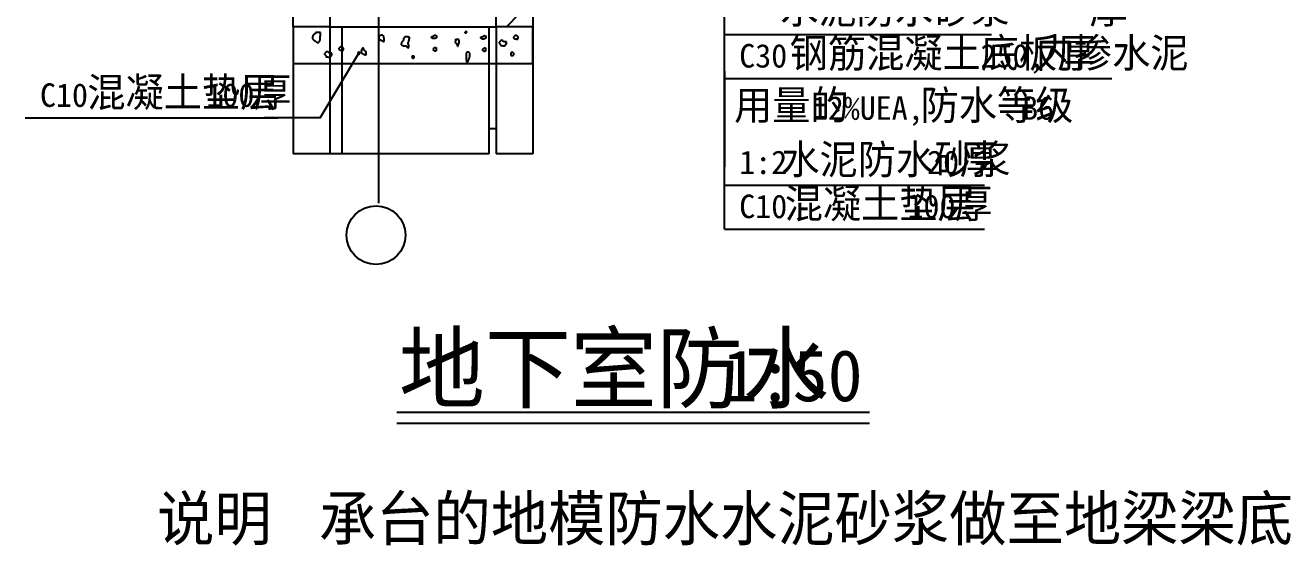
# Model space of a CAD drawing. Header units: metres. Extents: x -24145 to -5637, y -7785 to 13401.
# Drawn here: x -22860 to -5637, y -7785 to -704 of the extents above; entities that cross this region are included whole.
import ezdxf

# ---------------------------------------------------------------- set-up
doc = ezdxf.new("R2010")
doc.units = ezdxf.units.M
doc.layers.add('PUB_DIM', color=3, linetype='Continuous')
doc.layers.add('PUB_TEXT', color=7, linetype='Continuous')
doc.dimstyles.get("Standard").update_dxf_attribs({"dimtxt": 2.5, "dimasz": 2.5, "dimexe": 1.25, "dimexo": 0.625, "dimtad": 1, "dimcen": 2.5, "dimazin": 3, "dimtfac": 1, "dimtmove": 0, "dimatfit": 3})

# ---------------------------------------------------------------- blocks, each defined once
blk = doc.blocks.new('*D1')
for p, q in [((-18553.63, -723.34), (-18553.63, -2451.17)), ((-16551.63, -723.34), (-16551.63, -2451.17)), ((-17553.13, -2451.17), (-18553.88, -2451.17)), ((-16551.38, -2451.17), (-17552.13, -2451.17))]:
    blk.add_line(p, q)
at = {"layer": 'Defpoints'}
for p in [(-18553.63, -723.34), (-16551.63, -723.34), (-16551.63, -2451.17)]:
    blk.add_point(p, dxfattribs=at)
at = {"layer": 'PUB_DIM', "insert": (-17552.63, -2451.17), "char_height": 1, "attachment_point": 5}
blk.add_mtext('L', dxfattribs=at)
blk = doc.blocks.new('*D4')
for p, q in [((-19213.63, -723.34), (-19213.63, -2451.17)), ((-18713.63, -723.34), (-18713.63, -2451.17)), ((-18965.13, -2451.17), (-19213.88, -2451.17)), ((-18713.38, -2451.17), (-18962.13, -2451.17))]:
    blk.add_line(p, q)
at = {"layer": 'Defpoints'}
for p in [(-19213.63, -723.34), (-18713.63, -723.34), (-18713.63, -2451.17)]:
    blk.add_point(p, dxfattribs=at)
at = {"layer": 'PUB_DIM', "insert": (-18963.63, -2451.17), "char_height": 1, "attachment_point": 5}
blk.add_mtext('120', dxfattribs=at)
blk = doc.blocks.new('*D5')
for p, q in [((-18713.63, -723.34), (-18713.63, -2451.17)), ((-18553.63, -723.34), (-18553.63, -2451.17)), ((-18634.63, -2451.17), (-18713.88, -2451.17)), ((-18553.38, -2451.17), (-18632.63, -2451.17))]:
    blk.add_line(p, q)
at = {"layer": 'Defpoints'}
for p in [(-18713.63, -723.34), (-18553.63, -723.34), (-18553.63, -2451.17)]:
    blk.add_point(p, dxfattribs=at)
at = {"layer": 'PUB_DIM', "insert": (-18633.63, -2451.17), "char_height": 1, "attachment_point": 5}
blk.add_mtext('20', dxfattribs=at)
blk = doc.blocks.new('*D11')
for p, q in [((-16551.63, -723.34), (-16551.63, -2111.66)), ((-16452.1, -723.34), (-16452.1, -2111.66)), ((-16502.865, -2111.66), (-16551.88, -2111.66)), ((-16451.85, -2111.66), (-16500.865, -2111.66))]:
    blk.add_line(p, q)
at = {"layer": 'Defpoints'}
for p in [(-16551.63, -723.34), (-16452.1, -723.34), (-16452.1, -2111.66)]:
    blk.add_point(p, dxfattribs=at)
at = {"layer": 'PUB_DIM', "insert": (-16501.865, -2111.66), "char_height": 1, "attachment_point": 5}
blk.add_mtext('20', dxfattribs=at)
blk = doc.blocks.new('*D12')
for p, q in [((-16452.1, -723.34), (-16452.1, -2451.17)), ((-15951.63, -723.34), (-15951.63, -2451.17)), ((-16203.365, -2451.17), (-16452.35, -2451.17)), ((-15951.38, -2451.17), (-16200.365, -2451.17))]:
    blk.add_line(p, q)
at = {"layer": 'Defpoints'}
for p in [(-16452.1, -723.34), (-15951.63, -723.34), (-15951.63, -2451.17)]:
    blk.add_point(p, dxfattribs=at)
at = {"layer": 'PUB_DIM', "insert": (-16201.865, -2451.17), "char_height": 1, "attachment_point": 5}
blk.add_mtext('120', dxfattribs=at)

msp = doc.modelspace()

# ---------------------------------------------------------------- linework, layer by layer
for p, q in [((-18053.59, 12082.52), (-18053.59, -3123.34)), ((-13342.85, -3478.24), (-13342.85, 1546.66)), ((-16308.87, -723.34), (-15952.1, -355.31)), ((-18952.47, -856.97), (-18952.47, -889.84)), ((-18948.36, -856.97), (-18952.47, -856.97)), ((-18948.36, -840.53), (-18948.36, -856.97)), ((-18940.14, -840.53), (-18948.36, -840.53)), ((-18927.8, -832.31), (-18940.14, -832.31)), ((-18927.8, -824.09), (-18927.8, -832.31)), ((-18923.69, -824.09), (-18927.8, -824.09)), ((-18923.69, -819.98), (-18923.69, -824.09)), ((-18915.46, -819.98), (-18923.69, -819.98)), ((-18915.46, -815.87), (-18915.46, -819.98)), ((-18911.35, -815.87), (-18915.46, -815.87)), ((-18907.24, -807.65), (-18911.35, -807.65)), ((-18911.35, -807.65), (-18911.35, -815.87)), ((-18907.24, -803.54), (-18907.24, -807.65)), ((-18841.44, -803.54), (-18907.24, -803.54)), ((-18845.55, -906.28), (-18845.55, -852.86)), ((-18845.55, -852.86), (-18841.44, -852.86)), ((-18841.44, -852.86), (-18841.44, -803.54)), ((-18713.59, -723.34), (-18713.59, -723.34)), ((-18047.78, -861.08), (-18047.78, -889.84)), ((-18043.67, -861.08), (-18047.78, -861.08)), ((-18035.44, -852.86), (-18039.56, -852.86)), ((-18035.44, -848.75), (-18035.44, -852.86)), ((-18031.33, -848.75), (-18035.44, -848.75)), ((-18027.22, -844.64), (-18031.33, -848.75)), ((-18023.11, -840.53), (-18027.22, -844.64)), ((-18019, -840.53), (-18023.11, -840.53)), ((-18019, -836.42), (-18019, -840.53)), ((-17998.43, -836.42), (-18019, -836.42)), ((-17998.43, -840.53), (-17998.43, -836.42)), ((-17994.32, -844.64), (-17998.43, -840.53)), ((-17990.21, -848.75), (-17994.32, -844.64)), ((-17981.99, -861.08), (-17990.21, -848.75)), ((-17977.87, -865.18), (-17981.99, -861.08)), ((-17690.02, -861.08), (-17690.02, -865.18)), ((-17653.01, -861.08), (-17690.02, -861.08)), ((-17644.78, -865.18), (-17653.01, -861.08)), ((-17332.25, -861.08), (-17328.14, -861.08)), ((-17332.25, -865.18), (-17332.25, -861.08)), ((-17328.14, -856.97), (-17319.92, -856.97)), ((-17328.14, -861.08), (-17328.14, -856.97)), ((-17319.92, -856.97), (-17315.8, -856.97)), ((-17315.8, -856.97), (-17311.69, -852.86)), ((-17311.69, -852.86), (-17307.58, -852.86)), ((-17307.58, -848.75), (-17299.35, -848.75)), ((-17307.58, -852.86), (-17307.58, -848.75)), ((-17299.35, -844.64), (-17295.24, -844.64)), ((-17299.35, -848.75), (-17299.35, -844.64)), ((-17295.24, -840.53), (-17287.02, -840.53)), ((-17295.24, -844.64), (-17295.24, -840.53)), ((-17287.02, -840.53), (-17282.91, -836.42)), ((-17282.91, -836.42), (-17270.57, -836.42)), ((-17270.57, -836.42), (-17266.46, -848.75)), ((-17266.46, -848.75), (-17262.34, -848.75)), ((-17262.34, -848.75), (-17262.34, -873.4)), ((-16879.43, -802.21), (-16876.19, -805.45)), ((-16876.19, -802.21), (-16879.43, -802.21)), ((-16876.19, -798.97), (-16876.19, -802.21)), ((-16872.94, -798.97), (-16876.19, -798.97)), ((-16876.19, -805.45), (-16853.47, -805.45)), ((-16872.94, -795.72), (-16872.94, -798.97)), ((-16866.45, -795.72), (-16872.94, -795.72)), ((-16866.45, -792.48), (-16866.45, -795.72)), ((-16863.21, -792.48), (-16866.45, -792.48)), ((-16863.21, -789.24), (-16863.21, -792.48)), ((-16853.47, -789.24), (-16863.21, -789.24)), ((-16853.47, -795.72), (-16850.22, -795.72)), ((-16853.47, -805.45), (-16853.47, -795.72)), ((-16850.22, -795.72), (-16850.22, -789.24)), ((-16644.71, -863.12), (-16640.59, -859.01)), ((-16640.59, -859.01), (-16636.48, -859.01)), ((-16636.48, -859.01), (-16636.48, -854.9)), ((-16636.48, -854.9), (-16628.26, -854.9)), ((-16628.26, -854.9), (-16628.26, -850.79)), ((-16628.26, -850.79), (-16624.14, -850.79)), ((-16624.14, -850.79), (-16624.14, -846.68)), ((-16624.14, -846.68), (-16615.92, -846.68)), ((-16615.92, -846.68), (-16611.81, -842.57)), ((-16611.81, -842.57), (-16599.47, -842.57)), ((-16599.47, -842.57), (-16595.36, -854.9)), ((-16595.36, -854.9), (-16591.25, -854.9)), ((-16591.25, -854.9), (-16591.25, -879.56)), ((-16209.93, -859.31), (-16214.05, -863.42)), ((-16201.71, -851.09), (-16209.93, -859.31)), ((-16197.6, -846.98), (-16201.71, -846.98)), ((-16201.71, -846.98), (-16201.71, -851.09)), ((-16172.92, -842.87), (-16193.49, -842.87)), ((-16172.92, -846.98), (-16172.92, -842.87)), ((-16168.81, -846.98), (-16172.92, -846.98)), ((-16164.7, -851.09), (-16168.81, -846.98)), ((-16160.59, -851.09), (-16164.7, -851.09)), ((-16160.59, -855.2), (-16160.59, -851.09)), ((-16156.48, -855.2), (-16160.59, -855.2)), ((-16156.48, -859.31), (-16156.48, -855.2)), ((-16152.36, -859.31), (-16156.48, -859.31)), ((-16152.36, -883.96), (-16152.36, -859.31)), ((-13342.85, -830.44), (-9709.94, -830.44)), ((-18952.47, -889.84), (-18948.36, -889.84)), ((-18948.36, -889.84), (-18948.36, -893.95)), ((-18948.36, -893.95), (-18940.14, -893.95)), ((-18940.14, -893.95), (-18940.14, -898.06)), ((-18940.14, -898.06), (-18936.02, -902.17)), ((-18936.02, -902.17), (-18931.91, -902.17)), ((-18931.91, -902.17), (-18931.91, -906.28)), ((-18931.91, -906.28), (-18927.8, -906.28)), ((-18927.8, -906.28), (-18927.8, -910.39)), ((-18927.8, -910.39), (-18923.69, -910.39)), ((-18923.69, -910.39), (-18919.57, -914.5)), ((-18919.57, -914.5), (-18915.46, -914.5)), ((-18915.46, -914.5), (-18911.35, -918.61)), ((-18911.35, -918.61), (-18907.24, -922.72)), ((-18907.24, -922.72), (-18903.13, -922.72)), ((-18903.13, -922.72), (-18903.13, -926.83)), ((-18903.13, -926.83), (-18899.01, -926.83)), ((-18899.01, -926.83), (-18899.01, -930.94)), ((-18899.01, -930.94), (-18894.9, -930.94)), ((-18894.9, -930.94), (-18890.79, -935.05)), ((-18890.79, -935.05), (-18886.68, -939.16)), ((-18886.68, -939.16), (-18866.11, -939.16)), ((-18866.11, -930.94), (-18857.89, -930.94)), ((-18866.11, -939.16), (-18866.11, -930.94)), ((-18857.89, -926.83), (-18853.78, -922.72)), ((-18857.89, -930.94), (-18857.89, -926.83)), ((-18853.78, -914.5), (-18849.67, -914.5)), ((-18853.78, -922.72), (-18853.78, -914.5)), ((-18849.67, -910.39), (-18845.55, -906.28)), ((-18849.67, -914.5), (-18849.67, -910.39)), ((-18586.48, -1013.13), (-18590.6, -1017.24)), ((-18590.6, -1017.24), (-18590.6, -1033.67)), ((-18578.26, -1004.91), (-18586.48, -1013.13)), ((-18578.26, -1000.8), (-18578.26, -1004.91)), ((-18574.15, -1000.8), (-18578.26, -1000.8)), ((-18549.47, -996.69), (-18570.03, -996.69)), ((-18549.47, -1000.8), (-18549.47, -996.69)), ((-18545.36, -1000.8), (-18549.47, -1000.8)), ((-18541.25, -1004.91), (-18545.36, -1000.8)), ((-18537.14, -1004.91), (-18541.25, -1004.91)), ((-18537.14, -1009.02), (-18537.14, -1004.91)), ((-18533.02, -1009.02), (-18537.14, -1009.02)), ((-18533.02, -1013.13), (-18533.02, -1009.02)), ((-18528.91, -1013.13), (-18533.02, -1013.13)), ((-18528.91, -1037.78), (-18528.91, -1013.13)), ((-18278.07, -1029.56), (-18282.18, -1033.67)), ((-18278.07, -1025.46), (-18278.07, -1029.56)), ((-18273.95, -1025.46), (-18278.07, -1025.46)), ((-18273.95, -1021.35), (-18273.95, -1025.46)), ((-18269.84, -1021.35), (-18273.95, -1021.35)), ((-18269.84, -1013.13), (-18269.84, -1021.35)), ((-18261.62, -1017.24), (-18269.84, -1017.24)), ((-18261.62, -1021.35), (-18261.62, -1017.24)), ((-18253.39, -1021.35), (-18261.62, -1021.35)), ((-18253.39, -1041.89), (-18253.39, -1021.35)), ((-18047.78, -889.84), (-18043.67, -893.95)), ((-18043.67, -893.95), (-18023.11, -906.28)), ((-18023.11, -906.28), (-18006.66, -910.39)), ((-18006.66, -910.39), (-17998.43, -918.61)), ((-17998.43, -918.61), (-17990.21, -918.61)), ((-17990.21, -918.61), (-17977.87, -922.72)), ((-17977.87, -873.4), (-17977.87, -865.18)), ((-17973.76, -877.51), (-17977.87, -873.4)), ((-17977.87, -922.72), (-17973.76, -922.72)), ((-17973.76, -922.72), (-17973.76, -877.51)), ((-17743.48, -951.48), (-17743.48, -967.92)), ((-17739.36, -951.48), (-17743.48, -951.48)), ((-17743.48, -967.92), (-17739.36, -972.03)), ((-17735.25, -935.05), (-17739.36, -939.16)), ((-17739.36, -939.16), (-17739.36, -951.48)), ((-17739.36, -972.03), (-17735.25, -976.14)), ((-17735.25, -930.94), (-17735.25, -935.05)), ((-17731.14, -930.94), (-17735.25, -930.94)), ((-17735.25, -976.14), (-17727.03, -976.14)), ((-17731.14, -926.83), (-17731.14, -930.94)), ((-17727.03, -926.83), (-17731.14, -926.83)), ((-17722.91, -918.61), (-17727.03, -922.72)), ((-17727.03, -922.72), (-17727.03, -926.83)), ((-17727.03, -976.14), (-17722.91, -980.25)), ((-17718.8, -914.5), (-17722.91, -918.61)), ((-17722.91, -980.25), (-17722.91, -984.36)), ((-17722.91, -984.36), (-17677.68, -984.36)), ((-17714.69, -914.5), (-17718.8, -914.5)), ((-17710.58, -877.51), (-17710.58, -910.39)), ((-17706.47, -877.51), (-17710.58, -877.51)), ((-17702.35, -873.4), (-17706.47, -877.51)), ((-17698.24, -865.18), (-17702.35, -869.29)), ((-17702.35, -869.29), (-17702.35, -873.4)), ((-17690.02, -865.18), (-17698.24, -865.18)), ((-17677.68, -984.36), (-17673.57, -988.47)), ((-17673.57, -988.47), (-17669.46, -992.58)), ((-17669.46, -992.58), (-17665.34, -996.69)), ((-17665.34, -996.69), (-17657.12, -1000.8)), ((-17657.12, -1000.8), (-17653.01, -1004.91)), ((-17653.01, -1004.91), (-17653.01, -1009.02)), ((-17653.01, -1009.02), (-17644.78, -1009.02)), ((-17648.89, -939.16), (-17644.78, -939.16)), ((-17648.89, -963.81), (-17648.89, -939.16)), ((-17644.78, -963.81), (-17648.89, -963.81)), ((-17632.45, -865.18), (-17644.78, -865.18)), ((-17644.78, -935.05), (-17640.67, -922.72)), ((-17644.78, -939.16), (-17644.78, -935.05)), ((-17644.78, -967.92), (-17644.78, -963.81)), ((-17640.67, -972.03), (-17644.78, -967.92)), ((-17644.78, -1004.91), (-17640.67, -1000.8)), ((-17644.78, -1009.02), (-17644.78, -1004.91)), ((-17640.67, -914.5), (-17636.56, -906.28)), ((-17640.67, -922.72), (-17640.67, -914.5)), ((-17640.67, -1000.8), (-17640.67, -972.03)), ((-17636.56, -893.95), (-17632.45, -877.51)), ((-17636.56, -906.28), (-17636.56, -893.95)), ((-17632.45, -877.51), (-17632.45, -865.18)), ((-17336.36, -865.18), (-17332.25, -865.18)), ((-17332.25, -869.29), (-17336.36, -865.18)), ((-17328.14, -873.4), (-17332.25, -869.29)), ((-17328.14, -877.51), (-17328.14, -873.4)), ((-17319.92, -877.51), (-17328.14, -877.51)), ((-17315.8, -881.62), (-17319.92, -877.51)), ((-17315.8, -885.73), (-17315.8, -881.62)), ((-17287.02, -885.73), (-17315.8, -885.73)), ((-17307.58, -1021.35), (-17307.58, -1033.67)), ((-17303.47, -1021.35), (-17307.58, -1021.35)), ((-17299.35, -1017.24), (-17303.47, -1021.35)), ((-17295.24, -1013.13), (-17299.35, -1017.24)), ((-17295.24, -1009.02), (-17295.24, -1013.13)), ((-17291.13, -1004.91), (-17266.46, -1004.91)), ((-17282.91, -881.62), (-17287.02, -885.73)), ((-17274.68, -881.62), (-17282.91, -881.62)), ((-17274.68, -877.51), (-17274.68, -881.62)), ((-17270.57, -877.51), (-17274.68, -877.51)), ((-17262.34, -873.4), (-17270.57, -877.51)), ((-17266.46, -1004.91), (-17266.46, -1050.11)), ((-17015.75, -896.27), (-17002.76, -899.51)), ((-17009.26, -918.97), (-17009.26, -938.43)), ((-17006.01, -918.97), (-17009.26, -918.97)), ((-17009.26, -938.43), (-17006.01, -941.68)), ((-17002.76, -915.73), (-17006.01, -918.97)), ((-17006.01, -941.68), (-17002.76, -941.68)), ((-17002.76, -899.51), (-16996.27, -899.51)), ((-17002.76, -909.24), (-17002.76, -915.73)), ((-16999.52, -909.24), (-17002.76, -909.24)), ((-17002.76, -941.68), (-16999.52, -944.92)), ((-16999.52, -906), (-16999.52, -909.24)), ((-16996.27, -906), (-16999.52, -906)), ((-16999.52, -944.92), (-16999.52, -948.16)), ((-16999.52, -948.16), (-16993.03, -948.16)), ((-16960.57, -896.27), (-16996.27, -896.27)), ((-16996.27, -899.51), (-16996.27, -896.27)), ((-16993.03, -948.16), (-16993.03, -954.65)), ((-16993.03, -954.65), (-16989.78, -954.65)), ((-16989.78, -954.65), (-16989.78, -957.89)), ((-16989.78, -957.89), (-16986.54, -961.14)), ((-16986.54, -961.14), (-16983.29, -970.87)), ((-16983.29, -970.87), (-16980.05, -980.6)), ((-16980.05, -980.6), (-16976.8, -990.33)), ((-16976.8, -990.33), (-16973.55, -990.33)), ((-16973.55, -990.33), (-16970.31, -987.08)), ((-16970.31, -987.08), (-16967.06, -983.84)), ((-16967.06, -974.11), (-16963.82, -970.87)), ((-16967.06, -983.84), (-16967.06, -974.11)), ((-16963.82, -967.62), (-16957.33, -957.89)), ((-16963.82, -970.87), (-16963.82, -967.62)), ((-16960.57, -899.51), (-16960.57, -896.27)), ((-16957.33, -899.51), (-16960.57, -899.51)), ((-16957.33, -902.76), (-16957.33, -899.51)), ((-16954.08, -906), (-16957.33, -902.76)), ((-16957.33, -948.16), (-16954.08, -948.16)), ((-16957.33, -957.89), (-16957.33, -948.16)), ((-16954.08, -948.16), (-16954.08, -906)), ((-16661.15, -875.45), (-16665.27, -871.34)), ((-16665.27, -871.34), (-16661.15, -871.34)), ((-16661.15, -871.34), (-16661.15, -867.23)), ((-16661.15, -867.23), (-16657.04, -867.23)), ((-16657.04, -879.56), (-16661.15, -875.45)), ((-16657.04, -867.23), (-16657.04, -863.12)), ((-16657.04, -863.12), (-16648.82, -863.12)), ((-16657.04, -883.67), (-16657.04, -879.56)), ((-16648.82, -883.67), (-16657.04, -883.67)), ((-16648.82, -863.12), (-16644.71, -863.12)), ((-16644.71, -887.78), (-16648.82, -883.67)), ((-16644.71, -891.89), (-16644.71, -887.78)), ((-16615.92, -891.89), (-16644.71, -891.89)), ((-16632.37, -1027.5), (-16636.48, -1027.5)), ((-16636.48, -1027.5), (-16636.48, -1039.83)), ((-16628.26, -1023.39), (-16632.37, -1027.5)), ((-16624.14, -1019.28), (-16628.26, -1023.39)), ((-16624.14, -1015.17), (-16624.14, -1019.28)), ((-16620.03, -1011.06), (-16595.36, -1011.06)), ((-16611.81, -887.78), (-16615.92, -891.89)), ((-16603.58, -887.78), (-16611.81, -887.78)), ((-16599.47, -883.67), (-16603.58, -883.67)), ((-16603.58, -883.67), (-16603.58, -887.78)), ((-16591.25, -879.56), (-16599.47, -883.67)), ((-16595.36, -1011.06), (-16595.36, -1056.26)), ((-16407.32, -933.28), (-16411.43, -933.28)), ((-16411.43, -933.28), (-16411.43, -945.61)), ((-16411.43, -945.61), (-16407.32, -949.72)), ((-16403.21, -929.17), (-16407.32, -933.28)), ((-16407.32, -949.72), (-16403.21, -953.83)), ((-16394.99, -925.06), (-16403.21, -925.06)), ((-16403.21, -925.06), (-16403.21, -929.17)), ((-16403.21, -953.83), (-16399.1, -957.94)), ((-16399.1, -957.94), (-16399.1, -962.05)), ((-16399.1, -962.05), (-16394.99, -962.05)), ((-16394.99, -962.05), (-16394.99, -970.26)), ((-16394.99, -970.26), (-16390.87, -970.26)), ((-16362.09, -912.73), (-16390.87, -912.73)), ((-16390.87, -912.73), (-16390.87, -916.84)), ((-16390.87, -970.26), (-16390.87, -974.37)), ((-16390.87, -974.37), (-16386.76, -978.48)), ((-16386.76, -978.48), (-16366.2, -978.48)), ((-16366.2, -978.48), (-16362.09, -982.59)), ((-16362.09, -916.84), (-16362.09, -912.73)), ((-16357.98, -916.84), (-16362.09, -916.84)), ((-16362.09, -982.59), (-16333.3, -982.59)), ((-16353.86, -920.95), (-16357.98, -916.84)), ((-16349.75, -925.06), (-16353.86, -920.95)), ((-16349.75, -929.17), (-16349.75, -925.06)), ((-16312.74, -929.17), (-16349.75, -929.17)), ((-16333.3, -982.59), (-16333.3, -978.48)), ((-16333.3, -978.48), (-16329.19, -978.48)), ((-16329.19, -978.48), (-16325.08, -974.37)), ((-16325.08, -974.37), (-16325.08, -970.26)), ((-16325.08, -970.26), (-16320.97, -970.26)), ((-16320.97, -970.26), (-16312.74, -945.61)), ((-16312.74, -945.61), (-16312.74, -929.17)), ((-16214.05, -863.42), (-16214.05, -879.86)), ((-16214.05, -879.86), (-16209.93, -879.86)), ((-16209.93, -879.86), (-16201.71, -883.96)), ((-16201.71, -883.96), (-16197.6, -888.07)), ((-16197.6, -888.07), (-16172.92, -888.07)), ((-16172.92, -888.07), (-16172.92, -892.18)), ((-16172.92, -892.18), (-16156.48, -892.18)), ((-16156.48, -888.07), (-16152.36, -883.96)), ((-16156.48, -892.18), (-16156.48, -888.07)), ((-18787.98, -1087.1), (-18787.98, -1099.43)), ((-18783.87, -1087.1), (-18787.98, -1087.1)), ((-18787.98, -1099.43), (-18783.87, -1103.54)), ((-18779.76, -1082.99), (-18783.87, -1087.1)), ((-18783.87, -1103.54), (-18779.76, -1107.65)), ((-18779.76, -1078.88), (-18779.76, -1082.99)), ((-18771.53, -1078.88), (-18779.76, -1078.88)), ((-18779.76, -1107.65), (-18775.65, -1111.75)), ((-18775.65, -1111.75), (-18775.65, -1115.86)), ((-18775.65, -1115.86), (-18771.53, -1115.86)), ((-18771.53, -1115.86), (-18771.53, -1124.08)), ((-18771.53, -1124.08), (-18767.42, -1124.08)), ((-18738.64, -1066.55), (-18767.42, -1066.55)), ((-18767.42, -1066.55), (-18767.42, -1070.66)), ((-18767.42, -1124.08), (-18767.42, -1128.19)), ((-18767.42, -1128.19), (-18763.31, -1132.3)), ((-18763.31, -1132.3), (-18742.75, -1132.3)), ((-18742.75, -1132.3), (-18738.64, -1136.41)), ((-18738.64, -1070.66), (-18738.64, -1066.55)), ((-18734.52, -1070.66), (-18738.64, -1070.66)), ((-18738.64, -1136.41), (-18709.85, -1136.41)), ((-18730.41, -1074.77), (-18734.52, -1070.66)), ((-18726.3, -1078.88), (-18730.41, -1074.77)), ((-18726.3, -1082.99), (-18726.3, -1078.88)), ((-18689.29, -1082.99), (-18726.3, -1082.99)), ((-18709.85, -1132.3), (-18705.74, -1132.3)), ((-18709.85, -1136.41), (-18709.85, -1132.3)), ((-18705.74, -1132.3), (-18701.63, -1128.19)), ((-18701.63, -1124.08), (-18697.51, -1124.08)), ((-18701.63, -1128.19), (-18701.63, -1124.08)), ((-18697.51, -1124.08), (-18689.29, -1099.43)), ((-18689.29, -1099.43), (-18689.29, -1082.99)), ((-18590.6, -1033.67), (-18586.48, -1033.67)), ((-18586.48, -1033.67), (-18578.26, -1037.78)), ((-18578.26, -1037.78), (-18574.15, -1041.89)), ((-18574.15, -1041.89), (-18549.47, -1041.89)), ((-18549.47, -1041.89), (-18549.47, -1046)), ((-18549.47, -1046), (-18533.02, -1046)), ((-18533.02, -1041.89), (-18528.91, -1037.78)), ((-18533.02, -1046), (-18533.02, -1041.89)), ((-18319.45, -1083.94), (-18319.45, -1083.94)), ((-18286.29, -1041.89), (-18290.4, -1050.11)), ((-18290.4, -1050.11), (-18290.4, -1074.77)), ((-18290.4, -1074.77), (-18286.29, -1078.88)), ((-18282.18, -1033.67), (-18286.29, -1037.78)), ((-18286.29, -1037.78), (-18286.29, -1041.89)), ((-18286.29, -1078.88), (-18278.07, -1082.99)), ((-18278.07, -1082.99), (-18273.95, -1087.1)), ((-18273.95, -1087.1), (-18265.73, -1087.1)), ((-18265.73, -1087.1), (-18261.62, -1091.21)), ((-18261.62, -1091.21), (-18245.17, -1099.43)), ((-18249.28, -1041.89), (-18253.39, -1041.89)), ((-18245.17, -1046), (-18249.28, -1041.89)), ((-18228.72, -1058.33), (-18245.17, -1046)), ((-18245.17, -1099.43), (-18232.83, -1107.65)), ((-18232.83, -1107.65), (-18220.49, -1107.65)), ((-18224.61, -1062.44), (-18228.72, -1058.33)), ((-18220.49, -1062.44), (-18224.61, -1062.44)), ((-18220.49, -1107.65), (-18220.49, -1062.44)), ((-17566.65, -1124.08), (-17599.55, -1124.08)), ((-17599.55, -1128.19), (-17599.55, -1140.52)), ((-17599.55, -1140.52), (-17595.44, -1144.63)), ((-17595.44, -1144.63), (-17591.32, -1148.74)), ((-17591.32, -1148.74), (-17587.21, -1148.74)), ((-17587.21, -1148.74), (-17587.21, -1152.85)), ((-17587.21, -1152.85), (-17570.76, -1152.85)), ((-17570.76, -1148.74), (-17566.65, -1148.74)), ((-17570.76, -1152.85), (-17570.76, -1148.74)), ((-17566.65, -1148.74), (-17566.65, -1124.08)), ((-17303.47, -1041.89), (-17307.58, -1041.89)), ((-17303.47, -1046), (-17303.47, -1041.89)), ((-17295.24, -1046), (-17303.47, -1046)), ((-17295.24, -1050.11), (-17295.24, -1046)), ((-17291.13, -1050.11), (-17295.24, -1050.11)), ((-17291.13, -1054.22), (-17291.13, -1050.11)), ((-17270.57, -1054.22), (-17291.13, -1054.22)), ((-17266.46, -1050.11), (-17270.57, -1054.22)), ((-16856.71, -1077.9), (-16859.96, -1081.14)), ((-16859.96, -1081.14), (-16859.96, -1165.47)), ((-16859.96, -1165.47), (-16856.71, -1201.15)), ((-16853.47, -1074.66), (-16856.71, -1077.9)), ((-16856.71, -1201.15), (-16853.47, -1207.63)), ((-16850.22, -1074.66), (-16853.47, -1074.66)), ((-16850.22, -1071.41), (-16850.22, -1074.66)), ((-16846.98, -1071.41), (-16850.22, -1071.41)), ((-16824.26, -1071.41), (-16846.98, -1071.41)), ((-16846.98, -1207.63), (-16843.73, -1204.39)), ((-16843.73, -1204.39), (-16840.49, -1204.39)), ((-16840.49, -1204.39), (-16837.24, -1201.15)), ((-16837.24, -1201.15), (-16833.99, -1201.15)), ((-16833.99, -1191.42), (-16830.75, -1188.17)), ((-16833.99, -1201.15), (-16833.99, -1191.42)), ((-16830.75, -1178.44), (-16824.26, -1171.96)), ((-16830.75, -1188.17), (-16830.75, -1178.44)), ((-16817.77, -1074.66), (-16824.26, -1071.41)), ((-16824.26, -1168.71), (-16821.01, -1162.23)), ((-16824.26, -1171.96), (-16824.26, -1168.71)), ((-16821.01, -1162.23), (-16817.77, -1158.98)), ((-16814.52, -1077.9), (-16817.77, -1074.66)), ((-16817.77, -1152.5), (-16814.52, -1149.25)), ((-16817.77, -1158.98), (-16817.77, -1152.5)), ((-16811.28, -1084.39), (-16814.52, -1077.9)), ((-16814.52, -1136.28), (-16811.28, -1133.04)), ((-16814.52, -1149.25), (-16814.52, -1136.28)), ((-16808.03, -1084.39), (-16811.28, -1084.39)), ((-16811.28, -1129.79), (-16808.03, -1126.55)), ((-16811.28, -1133.04), (-16811.28, -1129.79)), ((-16808.03, -1126.55), (-16808.03, -1084.39)), ((-16632.37, -1048.05), (-16636.48, -1048.05)), ((-16632.37, -1052.16), (-16632.37, -1048.05)), ((-16624.14, -1052.16), (-16632.37, -1052.16)), ((-16624.14, -1056.26), (-16624.14, -1052.16)), ((-16620.03, -1056.26), (-16624.14, -1056.26)), ((-16620.03, -1060.37), (-16620.03, -1056.26)), ((-16599.47, -1060.37), (-16620.03, -1060.37)), ((-16595.36, -1056.26), (-16599.47, -1060.37)), ((-16246.55, -1081.14), (-16249.79, -1084.39)), ((-16249.79, -1084.39), (-16249.79, -1113.58)), ((-16249.79, -1113.58), (-16220.58, -1113.58)), ((-16246.55, -1071.41), (-16246.55, -1081.14)), ((-16230.32, -1071.41), (-16243.3, -1071.41)), ((-16227.08, -1074.66), (-16230.32, -1071.41)), ((-16223.83, -1077.9), (-16227.08, -1074.66)), ((-16220.58, -1077.9), (-16223.83, -1077.9)), ((-16214.09, -1084.39), (-16220.58, -1077.9)), ((-16220.58, -1113.58), (-16217.34, -1110.33)), ((-16217.34, -1110.33), (-16214.09, -1110.33)), ((-16210.85, -1087.63), (-16214.09, -1084.39)), ((-16214.09, -1103.85), (-16210.85, -1103.85)), ((-16214.09, -1110.33), (-16214.09, -1103.85)), ((-16207.6, -1087.63), (-16210.85, -1087.63)), ((-16210.85, -1097.36), (-16207.6, -1097.36)), ((-16210.85, -1103.85), (-16210.85, -1097.36)), ((-16207.6, -1097.36), (-16207.6, -1087.63)), ((-16853.47, -1207.63), (-16846.98, -1207.63)), ((-13342.85, -1329.14), (-13342.85, -2630.44)), ((-13342.85, -1429.24), (-8072.75, -1429.24)), ((-22860.04, -1964.08), (-19422.19, -1964.08)), ((-18846.43, -1964.08), (-19609.44, -1964.08)), ((-13342.85, -2878.24), (-9803.62, -2878.24)), ((-13342.85, -3478.24), (-9803.62, -3478.24))]:
    msp.add_line(p, q)
for points in [[(-19213.59, -723.34), (-19213.59, 2224.9), (-18713.59, 2224.9), (-18713.59, -723.34)], [(-15952.1, -723.34), (-16452.1, -723.34), (-16452.1, 76.66), (-15952.1, 76.66)]]:
    msp.add_lwpolyline(points, close=True)
for points in [[(-19213.59, -723.34), (-19213.59, -1223.34), (-15952.1, -1223.34), (-15952.1, -723.34)], [(-18713.59, -723.34), (-16452.1, -723.34)], [(-17804.54, -5969.64), (-11367.42, -5969.64)], [(-17804.54, -6119.64), (-11367.42, -6119.64)]]:
    msp.add_lwpolyline(points)
msp.add_lwpolyline([(-18332.17, -1083.94, 1), (-18306.92, -1083.94, 1)], format="xyb", close=True)
msp.add_circle((-18086.26, -3559.86), 400)
at = {"layer": 'PUB_DIM'}
msp.add_line((-18846.43, -1964.08), (-18319.45, -1083.94), dxfattribs=at)

# ---------------------------------------------------------------- texts
for s, height, p in [('水泥防水砂浆    厚', 400, (-12585.11, -680.44)), ('钢筋混凝土底板厚', 400, (-12455.77, -1279.24)), ('内掺水泥', 400, (-9106.47, -1279.24)), ('C30', 320, (-13142.85, -1279.24)), ('250,', 320, (-9858.85, -1279.24)), ('混凝土垫层', 400, (-22016.73, -1814.08)), ('C10', 320, (-22660.04, -1814.08)), ('100', 320, (-20395.12, -1814.08)), ('厚', 400, (-19758.96, -1814.08)), ('用量的', 400, (-13212.62, -1989.82)), ('防水等级', 400, (-10674.39, -1989.82)), ('12%UEA,', 320, (-12155.34, -1989.82)), ('B6', 320, (-9292.23, -1989.82)), ('水泥防水砂浆', 400, (-12569.99, -2728.24)), ('厚', 400, (-10144.47, -2728.24)), ('1:2', 320, (-13142.85, -2728.24)), ('20', 320, (-10585.59, -2728.24)), ('混凝土垫层', 400, (-12524.53, -3328.24)), ('厚', 400, (-10216.28, -3328.24)), ('C10', 320, (-13142.85, -3328.24)), ('100', 320, (-10852.45, -3328.24)), ('地下室防水 ', 900, (-17775.1, -5819.64)), ('1:50', 700, (-13367.9, -5819.64))]:
    msp.add_text(s, height=height).set_placement(p)
at = {"layer": 'PUB_TEXT'}
for s, p in [('说明 ', (-21066.21, -7713.81)), ('承台的地模防水水泥砂浆做至地梁梁底', (-18863.98, -7713.81))]:
    msp.add_text(s, height=600, dxfattribs=at).set_placement(p)

# ---------------------------------------------------------------- dimensions: what is measured, and where the dimension line sits
at = {"layer": 'PUB_DIM'}
for base, p1, p2, text, picture, middle in [((-18713.63, -2451.17), (-18713.63, -723.34), (-19213.63, -723.34), '120', '*D4', (-18963.63, -2451.17)), ((-18553.63, -2451.17), (-18553.63, -723.34), (-18713.63, -723.34), '20', '*D5', (-18633.63, -2451.17)), ((-16551.63, -2451.17), (-16551.63, -723.34), (-18553.63, -723.34), 'L', '*D1', (-17552.63, -2451.17)), ((-16452.1, -2111.66), (-16452.1, -723.34), (-16551.63, -723.34), '20', '*D11', (-16501.865, -2111.66)), ((-15951.63, -2451.17), (-15951.63, -723.34), (-16452.1, -723.34), '120', '*D12', (-16201.865, -2451.17))]:
    dim = msp.add_linear_dim(base=base, p1=p1, p2=p2, text=text, dimstyle='Standard', dxfattribs=at)
    dim.commit()
    dim.dimension.update_dxf_attribs({"geometry": picture, "text_midpoint": middle})

doc.saveas('drawing.dxf')
